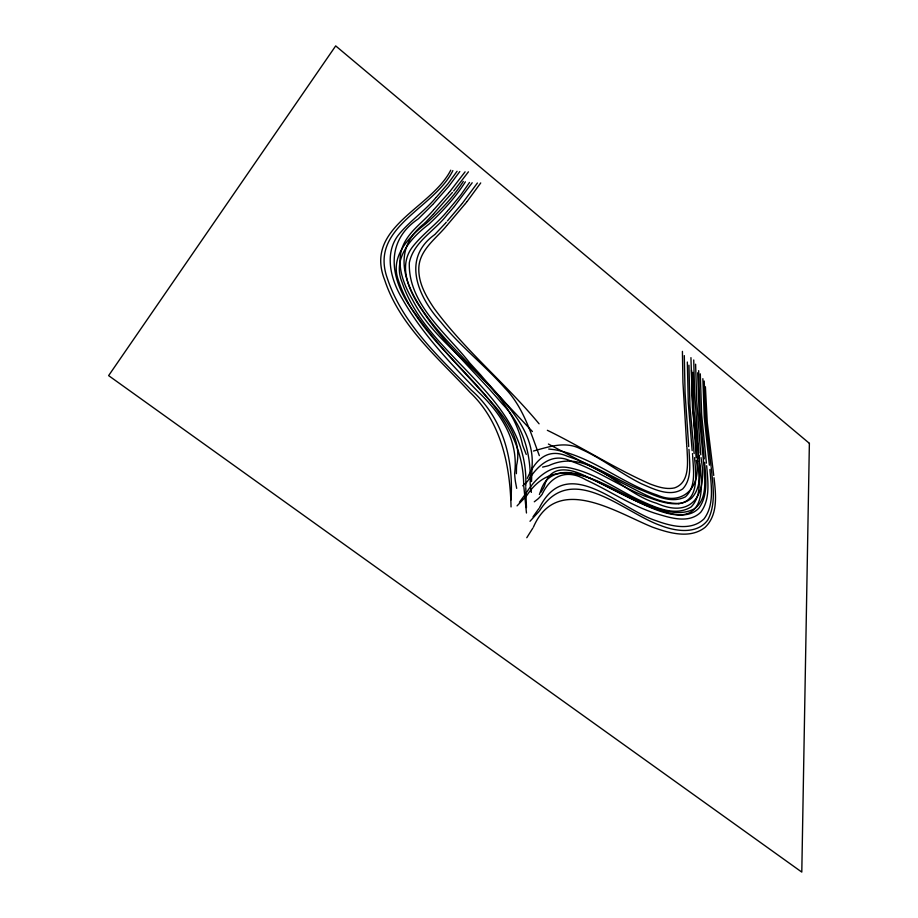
<?xml version="1.0" encoding="UTF-8"?>
<svg xmlns="http://www.w3.org/2000/svg" width="918" height="918" viewBox="0 0 918 918"><rect width="100%" height="100%" fill="white"/><g stroke="black" fill="none" stroke-linecap="round" stroke-linejoin="round"><path stroke-width="1.38" d="M531.545 481.548L531.958 467.916M516.386 473.677L516.478 467.962A144.321 77.319 52.8 0 1 516.639 465.196C522.204 440.663 506.736 418.941 491.061 401.832C465.277 372.926 437.553 345.478 415.292 313.635C391.47 283.754 382.06 243.259 418.08 219.012M695.603 364.205L696.728 401.166L700.79 454.789M698.667 370.654L699.998 411.482L704.255 458.874M693.733 359.982L694.57 391.424L698.782 452.815M700.285 373.856L701.662 414.787L706.39 463.108M702.867 378.686L704.255 417.242L709.396 465.174M704.209 381.039L705.655 418.298L711.06 466.47M684.289 355.61L685.08 392.927L688.695 446.596M687.33 362.036L688.293 403.025L692.161 450.623M688.948 365.203L689.923 405.974L694.146 453.561M682.418 351.376L682.935 382.381L686.653 444.232M691.529 369.977L691.954 389.989L696.131 457.956M692.86 372.318L693.985 410.289L699.046 458.702M531.981 467.331C535.504 429.303 503.03 401.682 480.929 375.221L469.798 363.035C446.653 333.337 407.913 303.915 409.325 262.732C413.639 241.675 434.57 231.141 446.836 215.145M539.405 494.481L541.838 487.802A105.903 57.868 53.2 0 1 542.618 486.184C547.885 474.273 562.309 470.578 574.117 473.378M533.438 527.081C556.962 472.793 616.609 512.703 652.652 527.207C668.981 533.025 689.992 539.314 705.104 527.345C718.392 514.596 715.845 494.286 714.009 477.716M532.842 528.091L526.783 537.719M463.303 181.397C453.228 197.336 439.929 210.991 426.021 223.613C408.98 236.534 389.989 256.351 398.183 279.703C423.565 358.399 522.755 394.935 523.696 485.106M465.38 181.821C455.374 197.668 442.442 211.473 428.809 224.244C411.298 237.532 392.181 258.36 401.992 282.136C427.937 359.764 529.72 396.128 525.75 486.322M540.805 492.404L543.192 488.491A151.436 85.753 46.6 0 0 544.282 486.46C550.111 463.441 571.352 468.582 587.451 477.073C610.47 487.883 632.548 500.872 656.611 509.364C669.773 513.667 687.834 519.863 698.931 508.079C708.03 495.766 705.862 479.299 704.886 464.967M480.722 182.946L467.044 201.581M469.523 182.475L460.779 194.983L449.407 208.776M527.345 478.324C534.85 460.595 547.128 447.238 567.668 456.372C592.73 464.485 615.14 478.794 639.226 489.271C653.478 494.561 670.324 504.487 685.39 496.856C696.613 486.529 693.239 469.247 692.654 455.626M472.185 182.762L454.089 206.791M477.406 183.003L462.305 203.371M452.861 170.61C433.927 209.006 368.715 227.01 387.407 278.556C402.44 323.825 438.93 356.918 471.267 390.093C503.041 418.046 513.828 459.057 510.959 500.012M450.749 170.186C430.84 208.856 363.746 227.113 384.734 280.151C399.846 325.959 438.242 357.859 469.844 392.17C501.274 421.89 510.064 465.472 511.051 506.931M468.444 171.815L453.676 190.99M457.072 171.264L447.858 183.864L436.107 197.45M539.428 507.769C567.45 452.149 619.753 509.26 656.255 520.758C671.115 526.255 691.231 531.27 704.049 518.865C714.525 504.82 711.209 485.829 709.924 469.534M459.792 171.551L448.707 186.411L433.319 203.876M465.093 171.827L450.13 191.242M538.809 508.687L533.037 516.765M525.876 493.505C534.919 478.978 549.916 464.038 568.621 467.664C594.6 472.632 616.196 489.225 639.743 500.253C655.222 507.275 675.051 517.018 691.254 506.862C703.142 494.309 698.46 474.847 697.577 459.252M525.234 494.389L519.404 502.226M466.665 202.04L465.334 203.658M461.892 203.876L461.272 204.634M539.6 510.729C571.65 460.079 623.379 512.646 660.685 525.532C675.533 531.315 696.946 534.746 707.801 520.001C716.281 503.959 712.907 484.853 711.209 467.583M460.859 205.139L447.433 220.917M464.944 204.129L447.089 225.243M538.923 511.533L529.996 521.275M453.63 207.33L452.712 208.409M449.694 191.759L448.81 192.769M452.253 208.948L447.318 214.605M446.676 225.736C435.74 239.047 418.447 250.511 418.792 269.708C418.883 283.983 426.354 296.87 434.134 308.356C464.91 350.389 505.967 383.793 539.073 423.806M448.374 193.285L433.927 209.556M452.425 192.447L434.57 212.712M526.668 495.686C558.144 447.686 608.336 488.904 645.48 503.982C660.535 509.697 678.631 517.098 694.146 508.905C707.583 499.518 704.806 480.619 703.945 466.413M446.309 222.213L445.632 222.982M525.784 487.63L526.025 496.466L517.052 505.875M448.925 209.327L447.709 210.692M445.173 223.499L435.109 234.216M447.227 211.243C436.911 223.912 423.359 233.447 413.134 246.162C397.069 265.83 409.497 292.234 422.062 310.135C444.679 344.812 475.822 372.559 502.375 404.012C523.042 425.183 531.396 454.169 530.145 483.201A117.309 62.917 52.5 0 0 530.466 486.219L531.35 492.392M434.111 213.217L433.434 213.974M432.975 214.479L425.126 222.764M433.445 210.084C424.173 221.089 411.608 229.374 404.666 242.249C394.648 260.804 402.474 282.836 412.469 299.624C440.835 355.036 508.824 381.291 522.663 445.184A153.972 78.741 51.4 0 0 523.799 448.236L526.244 454.433M435.602 198.001C424.667 210.991 410.403 220.676 399.514 233.654C383.494 252.53 390.655 279.623 402.268 298.775C422.142 333.785 450.153 363.207 478.152 391.768C501.148 413.708 518.796 440.388 514.642 473.504A119.088 64.398 52.2 0 0 515.067 478.829A74.507 41.023 51.4 0 0 515.48 481.95L516.685 488.353M432.814 204.416L418.654 218.495M424.632 223.258C373.982 262.617 429.062 322.264 459.539 353.981L532.406 431.529M434.604 234.71C401.04 258.75 418.206 297.202 440.95 322.229C460.125 346.166 484.589 365.089 504.843 388.039C522.962 406.663 530.443 431.93 539.325 455.615M522.755 485.817L526.037 482.822A122.553 69.114 46.9 0 0 527.563 481.227C537.214 466.023 551.649 451.587 571.019 461.192C596.62 469.959 618.962 485.886 644.069 495.823C658.665 501.056 677.736 509.467 691.541 498.222C701.685 487.366 699.895 471.049 699.172 457.371M534.287 501.79L537.833 499.048A76.033 42.928 48.7 0 0 539.451 497.487A123.574 69.791 47.4 0 0 542.022 494.492C550.984 475.444 566.934 468.593 585.902 479.85C609.093 490.476 630.402 505.175 654.775 513.185C669.13 517.454 688.225 524.339 700.675 512.336C710.704 499.117 707.812 481.181 706.676 465.736M542.595 467.101L546.864 466.114A161.155 85.936 46.4 0 0 548.918 465.552C589.804 446.745 620.155 492.886 656.508 503.225C693.239 519.714 707.365 492.461 701.237 459.597M533.427 451.036C548.975 446.779 566.05 440.617 581.415 449.35C602.518 458.748 620.66 473.493 641.326 483.706C653.719 489.053 669.956 497.464 682.694 488.927C692.057 478.921 689.602 463.774 689.097 451.243M678.505 503.695C700.044 500.964 695.752 473.218 694.57 457.669M678.999 503.431C658.883 503.867 641.143 492.404 623.735 483.797L548.402 444.037M548.723 449.04L553.347 449.556A115.438 64.099 52.6 0 1 555.654 449.9C592.603 456.98 621.819 483.27 657.047 495.009C683.44 506.667 701.673 486.265 696.257 460.193M575.012 473.321C617.699 481.95 716.155 568.517 699.562 463.062M547.357 430.301C582.081 447.192 614.693 468.409 650.059 483.981C657.77 486.873 666.193 489.707 674.489 487.917C690.164 482.512 687.571 462.156 687.031 448.971M526.462 513.001L523.822 486.471M713.734 475.432L707.25 422.429L705.403 386.811M699.309 460.882L699.436 461.972M697.462 458.174L692.459 407.374L690.944 357.641M704.634 462.431L704.783 463.957M692.459 453.618L692.562 454.617M703.854 465.403L699.172 414.947L697.68 372.788M701.065 457.669L701.157 458.633M688.948 449.384L689.028 450.313M699.023 455.546L699.091 456.464M686.721 445.092L686.825 446.389M686.894 447.25L686.962 448.11M526.473 507.608L526.025 496.466M809.378 443.337L801.793 872.1L108.622 375.623L335.69 45.9L809.378 443.337"/></g></svg>
